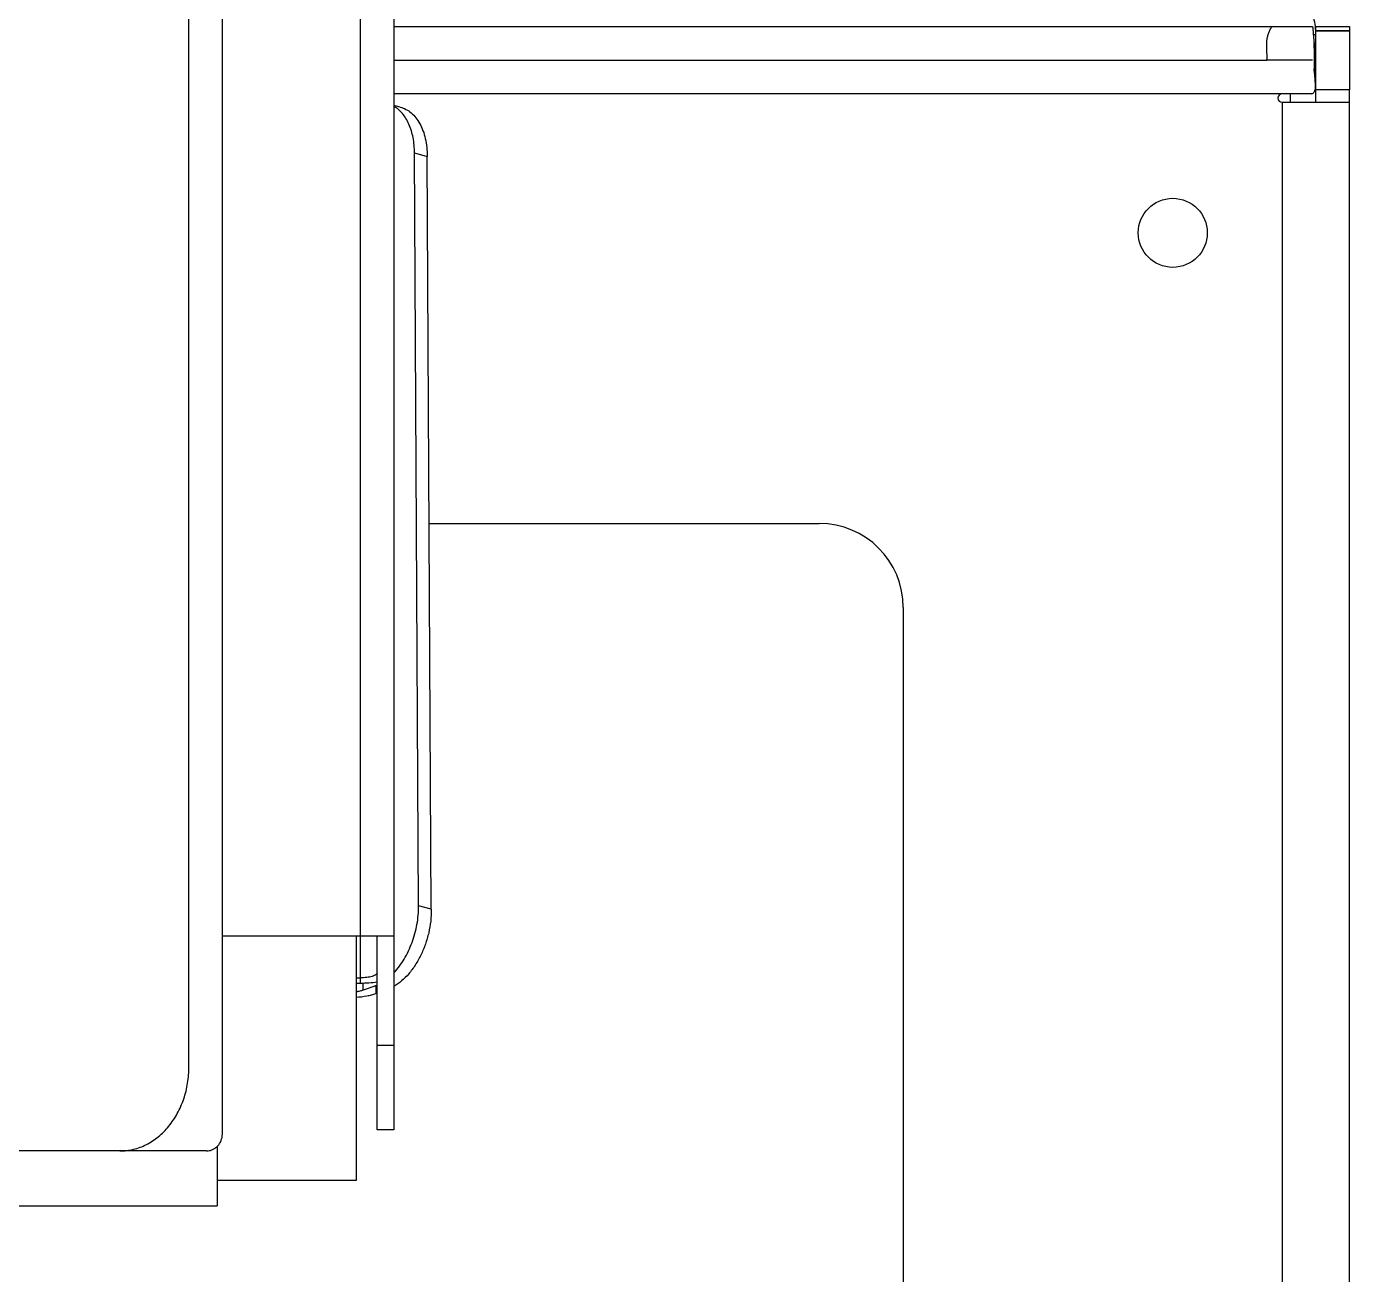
# Model space of a CAD drawing. Header units: millimetres. Extents: x -187347 to 135007, y -6415 to 292048.
# Drawn here: x -39238.5 to -39081.3, y 87483.7 to 87631.9 of the extents above; entities that cross this region are included whole.
import ezdxf

# ---------------------------------------------------------------- set-up
doc = ezdxf.new("R2010")
doc.units = ezdxf.units.MM
doc.header["$LTSCALE"] = 100
doc.layers.add('Layout Cabinplant', color=30, linetype='Continuous')

# ---------------------------------------------------------------- blocks, each defined once
blk = doc.blocks.new('Denester')
at = {"layer": 'Layout Cabinplant', "color": 0, "linetype": 'Continuous'}
for p, q in [((-630.25, -2803.03), (-630.25, -863.03)), ((-626.28, -2811.03), (-626.28, -2263.03)), ((-609.9, -2263.03), (-609.9, -2793.1)), ((-605.9, -2263.03), (-605.9, -2810.53)), ((-501.65, -2679.57), (-605.9, -2679.57)), ((-501.55, -2679.53), (-496.8, -2679.53)), ((-496.4, -2680.53), (-496.7, -2680.53)), ((-496.4, -2679.53), (-492.4, -2679.53)), ((-496.4, -2680.05), (-496.4, -2679.53)), ((-492.4, -2680.03), (-496.4, -2680.03)), ((-496.4, -2680.05), (-492.4, -2680.05)), ((-496.4, -2687.05), (-496.4, -2680.05)), ((-492.4, -2679.53), (-492.4, -2680.05)), ((-492.4, -2680.05), (-492.4, -2687.05)), ((-496.62, -2681.52), (-496.62, -2681.57)), ((-496.62, -2681.57), (-496.62, -2684.55)), ((-605.9, -2683.53), (-502.3, -2683.53)), ((-496.8, -2683.53), (-502.3, -2683.53)), ((-496.41, -2687.01), (-496.41, -2686.5)), ((-492.4, -2687.05), (-496.4, -2687.05)), ((-496.4, -2688.53), (-496.4, -2687.05)), ((-492.4, -2688.53), (-492.4, -2687.05)), ((-496.9, -2687.53), (-605.9, -2687.53)), ((-500.4, -2688.53), (-492.4, -2688.53)), ((-500.4, -2688.53), (-500.4, -2881.88)), ((-499.4, -2688.53), (-499.4, -2687.53)), ((-492.4, -2881.88), (-492.4, -2688.53)), ((-605.15, -2689.1), (-605.9, -2688.9)), ((-603.45, -2694.55), (-601.94, -2694.95)), ((-602.97, -2783.95), (-603.45, -2694.55)), ((-601.46, -2784.34), (-601.94, -2694.95)), ((-601.71, -2738.53), (-555.4, -2738.53)), ((-545.4, -2748.53), (-545.4, -2881.88)), ((-601.46, -2784.34), (-602.97, -2783.95)), ((-605.9, -2787.53), (-626.28, -2787.53)), ((-610.4, -2787.53), (-610.4, -2816.53)), ((-607.9, -2810.53), (-607.9, -2787.53)), ((-610.4, -2792.49), (-609.9, -2792.49)), ((-610.4, -2793.1), (-609.9, -2793.1)), ((-609.57, -2793.95), (-609.57, -2793.1)), ((-608.17, -2793.45), (-609.57, -2793.95)), ((-607.9, -2793.52), (-608.17, -2793.45)), ((-608.06, -2793.48), (-608.05, -2794.35)), ((-608.05, -2794.35), (-607.9, -2794.3)), ((-605.9, -2800.53), (-607.9, -2800.53)), ((-605.9, -2810.53), (-607.9, -2810.53)), ((-626.9, -2812.51), (-626.9, -2819.53)), ((-628.16, -2813.03), (-660.65, -2813.03)), ((-610.4, -2816.53), (-626.9, -2816.53)), ((-896.9, -2819.53), (-626.9, -2819.53))]:
    blk.add_line(p, q, dxfattribs=at)
blk.add_circle((-513.4, -2704.03), 4.1, dxfattribs=at)
for centre, radius, start, end in [((-504.4, -2680.53), 8, 3.4023, 18.3811), ((-596.61, -2688.31), 100.22, 2.1542, 3.8579), ((-609.04, -2688.72), 112.65, 1.129, 2.1241), ((-500.4, -2688.03), 0.5, 90, 270), ((-555.4, -2748.53), 10, 0, 90), ((-609.68, -2789.26), 4.45, 289.8884, 293.605)]:
    blk.add_arc(centre, radius, start, end, dxfattribs=at)
for points, knots in [([(-502.22, -2682.45), (-502.22, -2682.35), (-502.23, -2682.16), (-502.24, -2681.85), (-502.24, -2681.58), (-502.23, -2681.35), (-502.21, -2681.16), (-502.19, -2680.97), (-502.13, -2680.71), (-502.03, -2680.37), (-501.86, -2679.97), (-501.73, -2679.7), (-501.65, -2679.57)], [0, 0, 0, 0, 0.093585, 0.196733, 0.309041, 0.368512, 0.430151, 0.494006, 0.56013, 0.698958, 0.845962, 1, 1, 1, 1]), ([(-501.65, -2679.57), (-501.63, -2679.56), (-501.56, -2679.53), (-501.48, -2679.51), (-501.43, -2679.5)], [0, 0, 0, 0, 0.247215, 1, 1, 1, 1]), ([(-496.8, -2679.53), (-496.8, -2679.53), (-496.8, -2679.53), (-496.8, -2679.54), (-496.8, -2679.55), (-496.79, -2679.56), (-496.79, -2679.58), (-496.79, -2679.61), (-496.78, -2679.66), (-496.77, -2679.74), (-496.77, -2679.83), (-496.75, -2679.93), (-496.74, -2680.05), (-496.73, -2680.18), (-496.71, -2680.39), (-496.69, -2680.69), (-496.66, -2681.09), (-496.64, -2681.37), (-496.62, -2681.52)], [0, 0, 0, 0, 0.001181, 0.004326, 0.009492, 0.016686, 0.025907, 0.037151, 0.06569, 0.102243, 0.146738, 0.199081, 0.259164, 0.326862, 0.402027, 0.574102, 0.773965, 1, 1, 1, 1]), ([(-502.28, -2683.53), (-502.27, -2683.53), (-502.25, -2683.53), (-502.24, -2683.51), (-502.23, -2683.5)], [0, 0, 0, 0, 0.494368, 1, 1, 1, 1]), ([(-502.23, -2683.5), (-502.22, -2683.49), (-502.21, -2683.45), (-502.19, -2683.37), (-502.19, -2683.27), (-502.19, -2683.1), (-502.2, -2682.82), (-502.21, -2682.58), (-502.22, -2682.45)], [0, 0, 0, 0, 0.050416, 0.12087, 0.213085, 0.327386, 0.621462, 1, 1, 1, 1]), ([(-496.41, -2687.01), (-496.43, -2686.56), (-496.47, -2685.91), (-496.55, -2685.09), (-496.6, -2684.72), (-496.62, -2684.55)], [0, 0, 0, 0, 0.546872, 0.788993, 1, 1, 1, 1]), ([(-496.9, -2687.53), (-496.84, -2687.52), (-496.71, -2687.46), (-496.58, -2687.3), (-496.5, -2687.12), (-496.47, -2686.99), (-496.45, -2686.92)], [0, 0, 0, 0, 0.249116, 0.498869, 0.749476, 1, 1, 1, 1]), ([(-603.45, -2694.55), (-603.46, -2693.94), (-603.56, -2692.77), (-603.96, -2691.39), (-604.45, -2690.45), (-604.87, -2689.86), (-605.35, -2689.38), (-605.71, -2689.12), (-605.9, -2689.01)], [0, 0, 0, 0, 0.290449, 0.55449, 0.675662, 0.789665, 0.897313, 1, 1, 1, 1]), ([(-605.15, -2689.1), (-604.91, -2689.16), (-604.45, -2689.35), (-603.82, -2689.78), (-603.26, -2690.36), (-602.8, -2691.08), (-602.42, -2691.92), (-602.05, -2693.2), (-601.95, -2694.24), (-601.94, -2694.95)], [0, 0, 0, 0, 0.102198, 0.207652, 0.31908, 0.438338, 0.566349, 0.7032, 1, 1, 1, 1]), ([(-605.9, -2791.87), (-605.44, -2791.38), (-604.6, -2790.24), (-603.69, -2788.29), (-603.1, -2786.16), (-602.97, -2784.68), (-602.97, -2783.95)], [0, 0, 0, 0, 0.234631, 0.487091, 0.746306, 1, 1, 1, 1]), ([(-601.46, -2784.34), (-601.45, -2785.28), (-601.62, -2786.69), (-602.14, -2788.49), (-602.68, -2789.78), (-603.34, -2790.96), (-604.1, -2792), (-604.95, -2792.86), (-605.58, -2793.31), (-605.9, -2793.49)], [0, 0, 0, 0, 0.263886, 0.398414, 0.531079, 0.659421, 0.7813, 0.895107, 1, 1, 1, 1]), ([(-607.9, -2791.87), (-607.9, -2791.89), (-607.91, -2791.93), (-607.94, -2791.99), (-607.99, -2792.05), (-608.08, -2792.13), (-608.25, -2792.22), (-608.5, -2792.32), (-608.8, -2792.39), (-609.14, -2792.44), (-609.52, -2792.48), (-609.77, -2792.49), (-609.9, -2792.49)], [0, 0, 0, 0, 0.027872, 0.058117, 0.092531, 0.132234, 0.229247, 0.350022, 0.492107, 0.651365, 0.822605, 1, 1, 1, 1]), ([(-609.57, -2793.95), (-609.69, -2794), (-609.97, -2794.07), (-610.25, -2794.12), (-610.4, -2794.14)], [0, 0, 0, 0, 0.462101, 1, 1, 1, 1]), ([(-609.9, -2793.1), (-609.56, -2793.1), (-608.88, -2793.08), (-608.22, -2793), (-607.9, -2792.94)], [0, 0, 0, 0, 0.515864, 1, 1, 1, 1]), ([(-610.4, -2794.77), (-609.97, -2794.75), (-609.35, -2794.68), (-608.57, -2794.51), (-608.22, -2794.41), (-608.05, -2794.35)], [0, 0, 0, 0, 0.542349, 0.784796, 1, 1, 1, 1]), ([(-638.44, -2813.03), (-637.9, -2813.03), (-636.81, -2812.9), (-635.26, -2812.32), (-633.83, -2811.38), (-632.59, -2810.12), (-631.57, -2808.59), (-630.81, -2806.86), (-630.35, -2804.98), (-630.25, -2803.68), (-630.25, -2803.03)], [0, 0, 0, 0, 0.11256, 0.227152, 0.345407, 0.468283, 0.595973, 0.727955, 0.863129, 1, 1, 1, 1]), ([(-628.16, -2813.03), (-628.04, -2813.03), (-627.79, -2813), (-627.44, -2812.89), (-627.11, -2812.7), (-626.73, -2812.37), (-626.38, -2811.81), (-626.28, -2811.29), (-626.28, -2811.03)], [0, 0, 0, 0, 0.121439, 0.24347, 0.366602, 0.491154, 0.743522, 1, 1, 1, 1])]:
    blk.add_open_spline(points, degree=3, knots=knots, dxfattribs=at)
blk.add_open_spline([(-496.45, -2686.92), (-496.44, -2686.85), (-496.43, -2686.78), (-496.42, -2686.71)], degree=3, dxfattribs=at)

msp = doc.modelspace()

# ---------------------------------------------------------------- block references
at = {"layer": 'Layout Cabinplant', "color": 30}
msp.add_blockref('Denester', (-38588.94, 90311.45, 0), dxfattribs=at)

doc.saveas('drawing.dxf')
